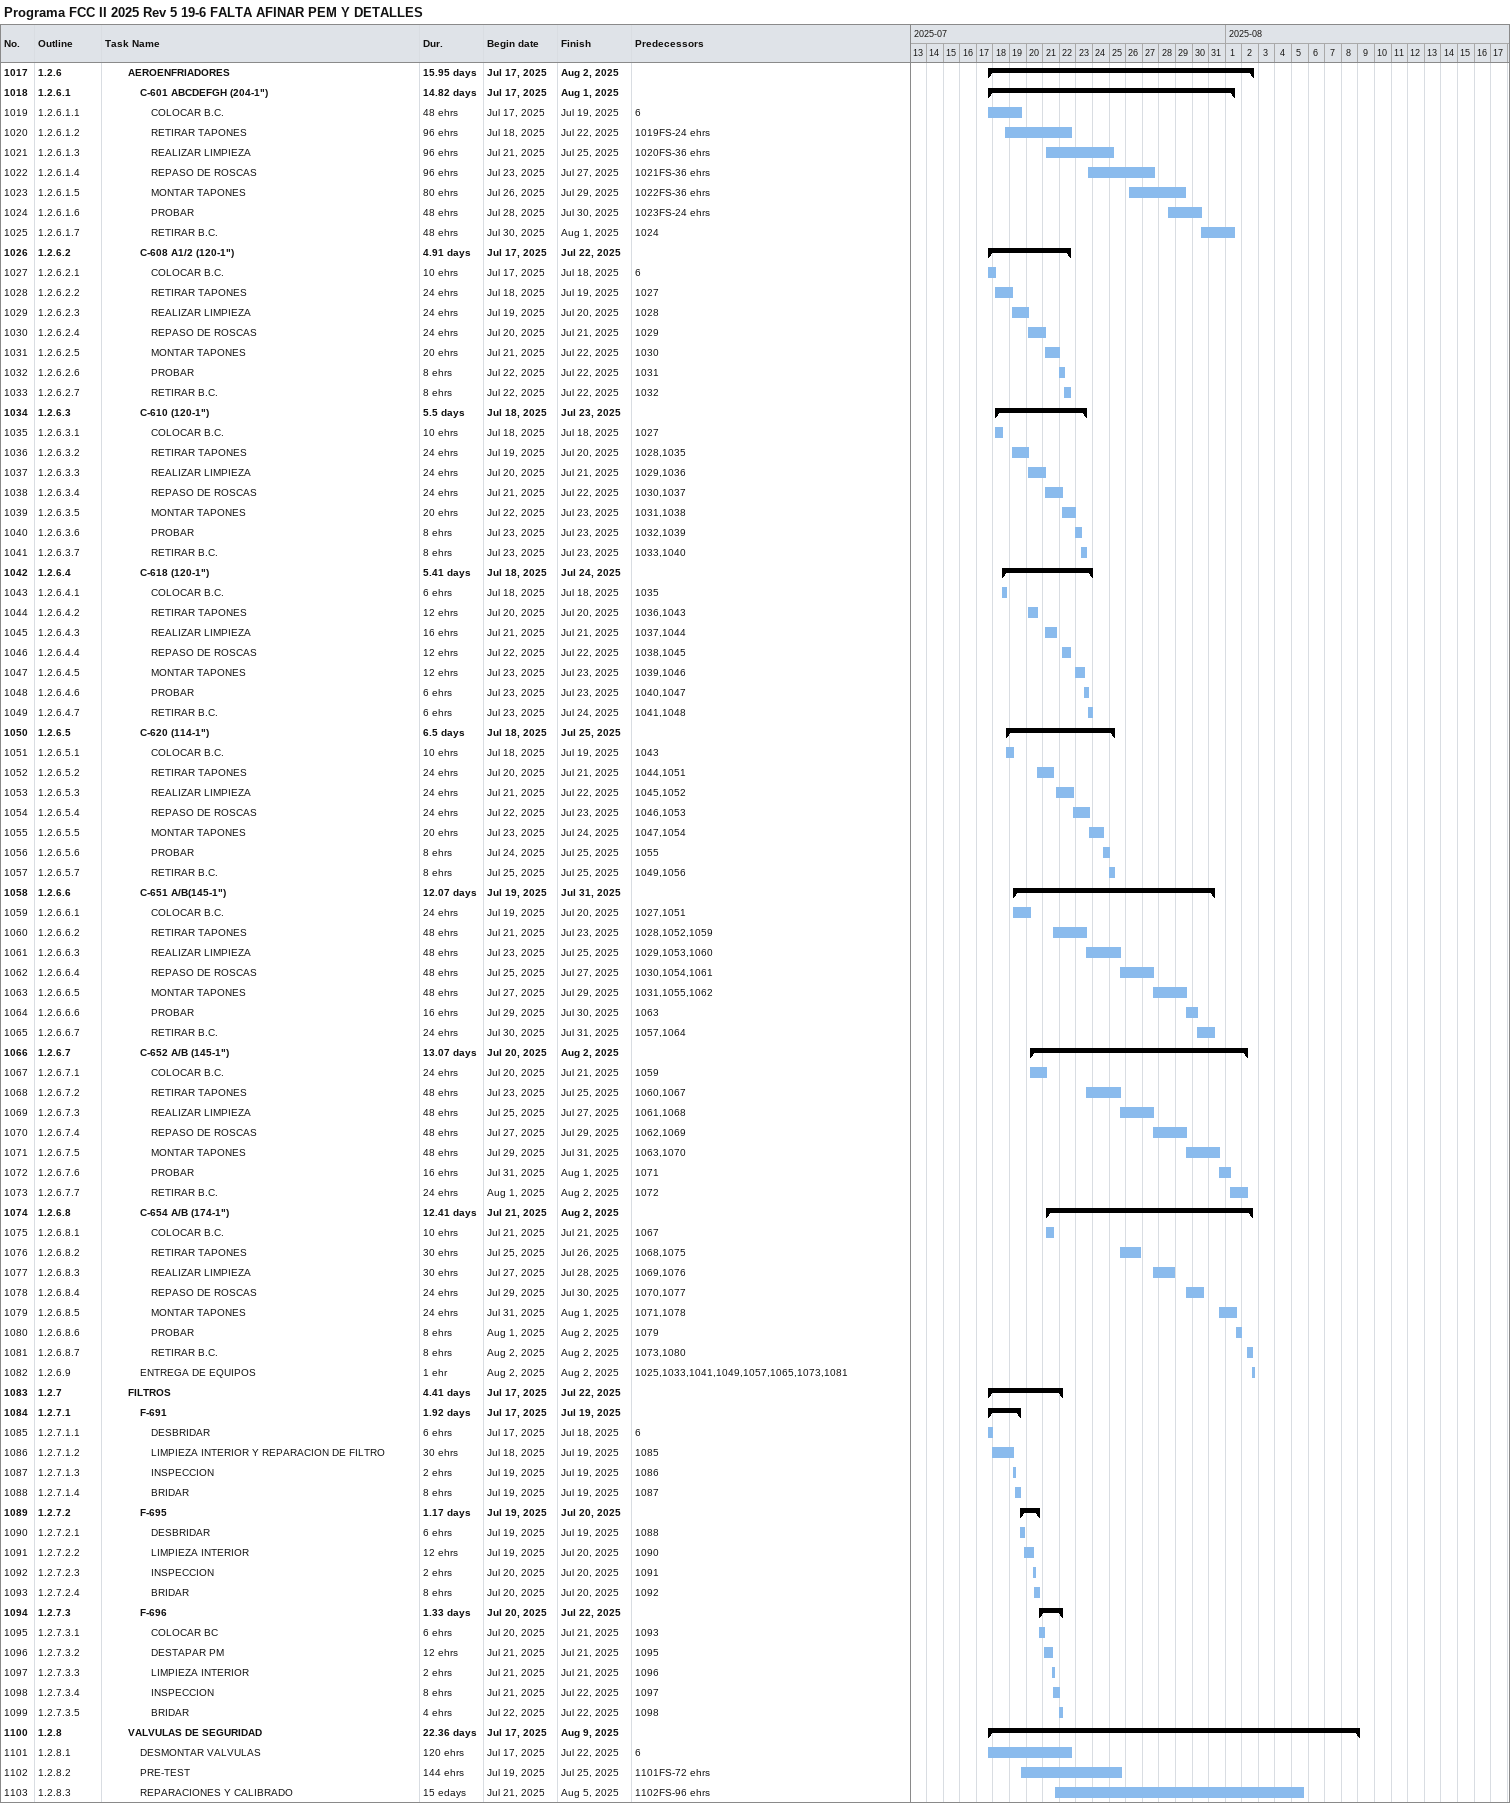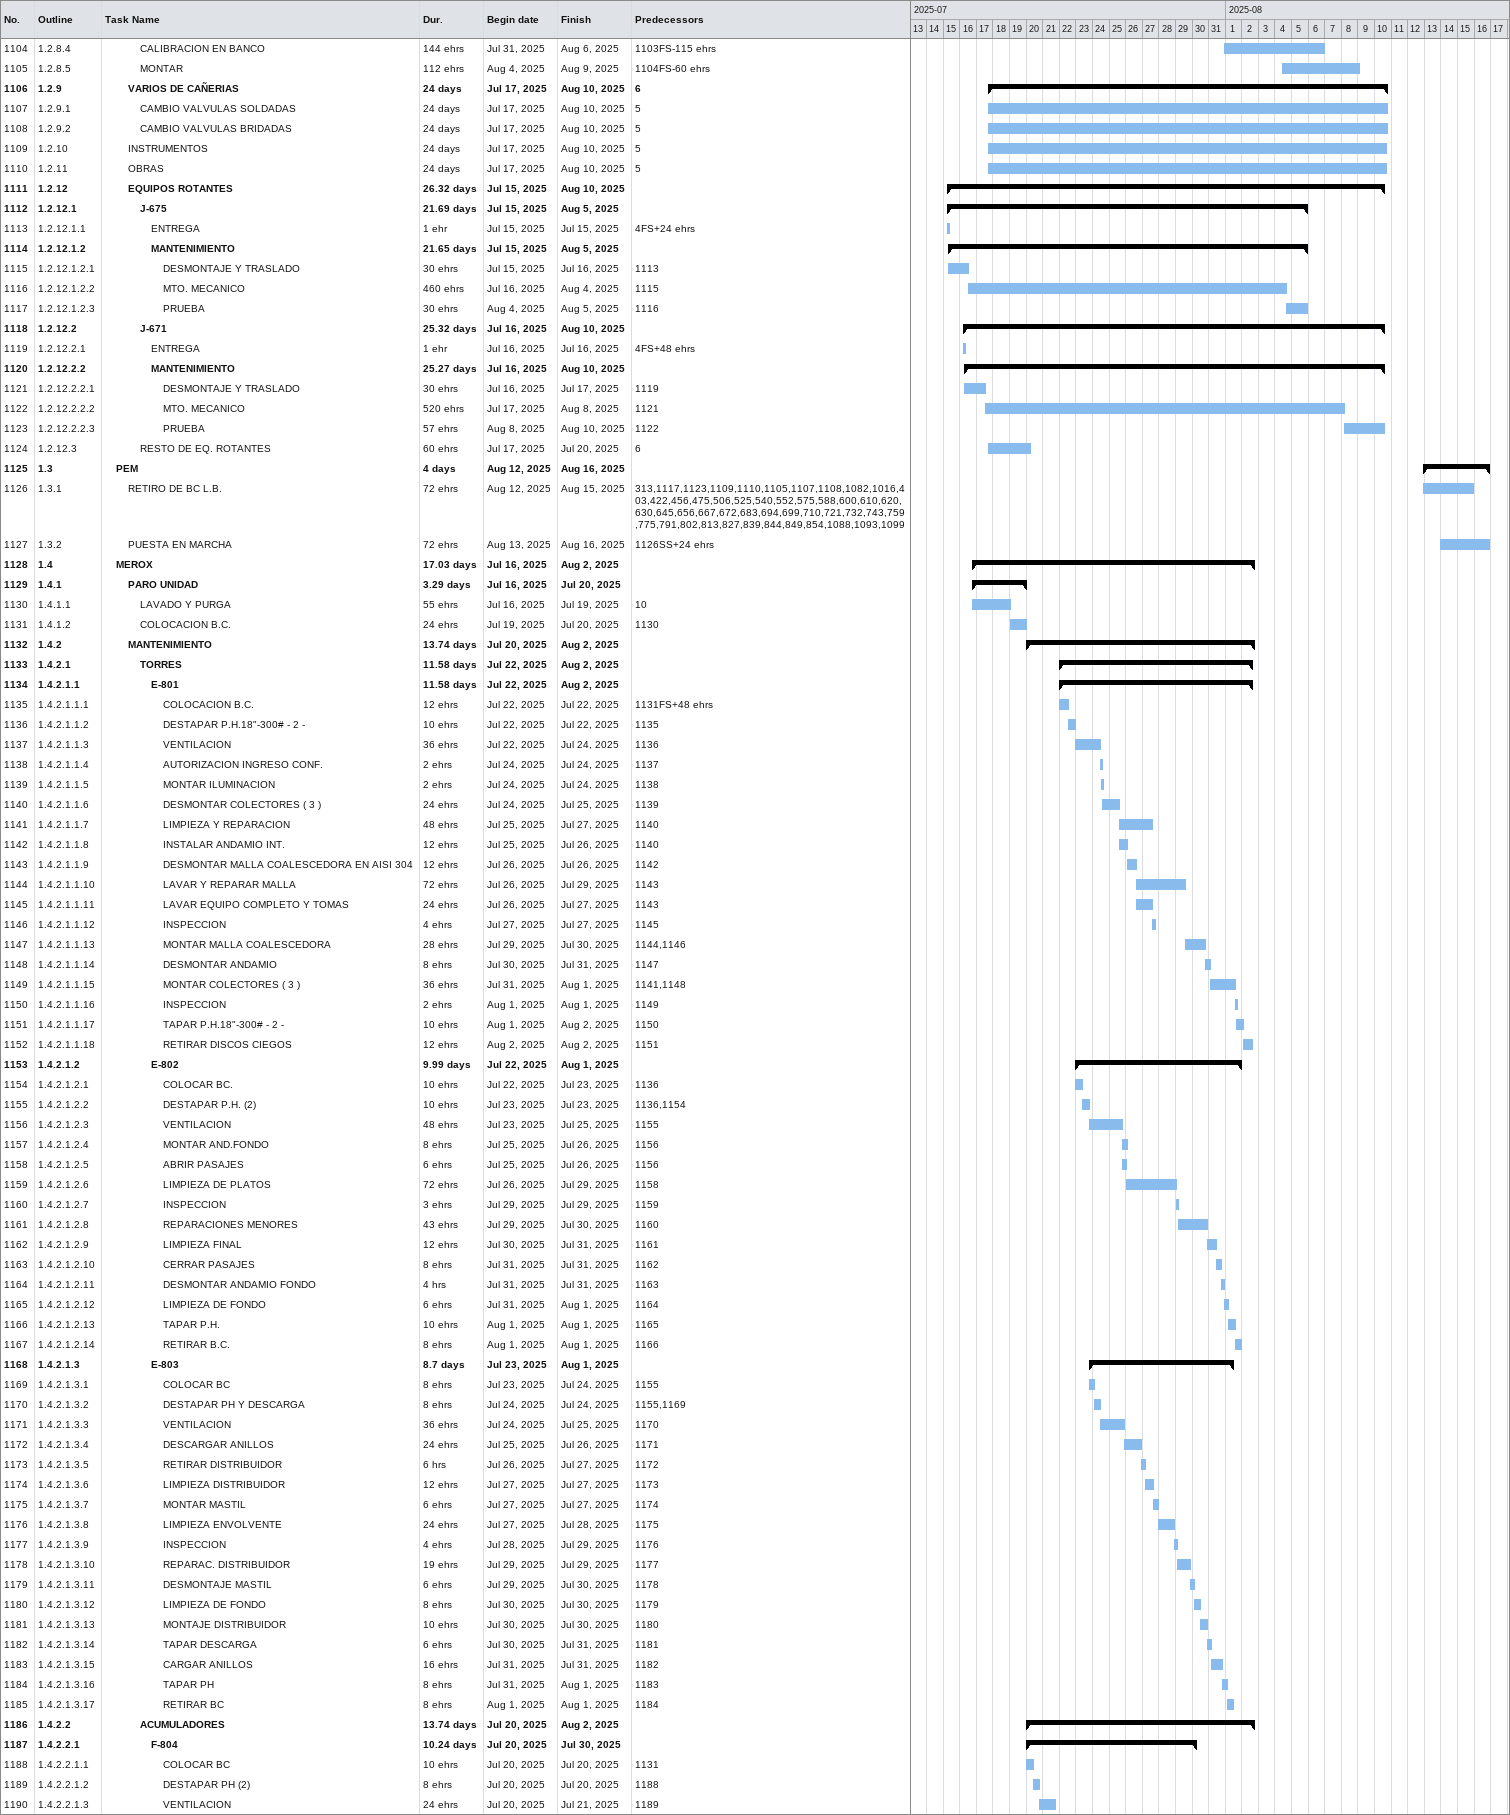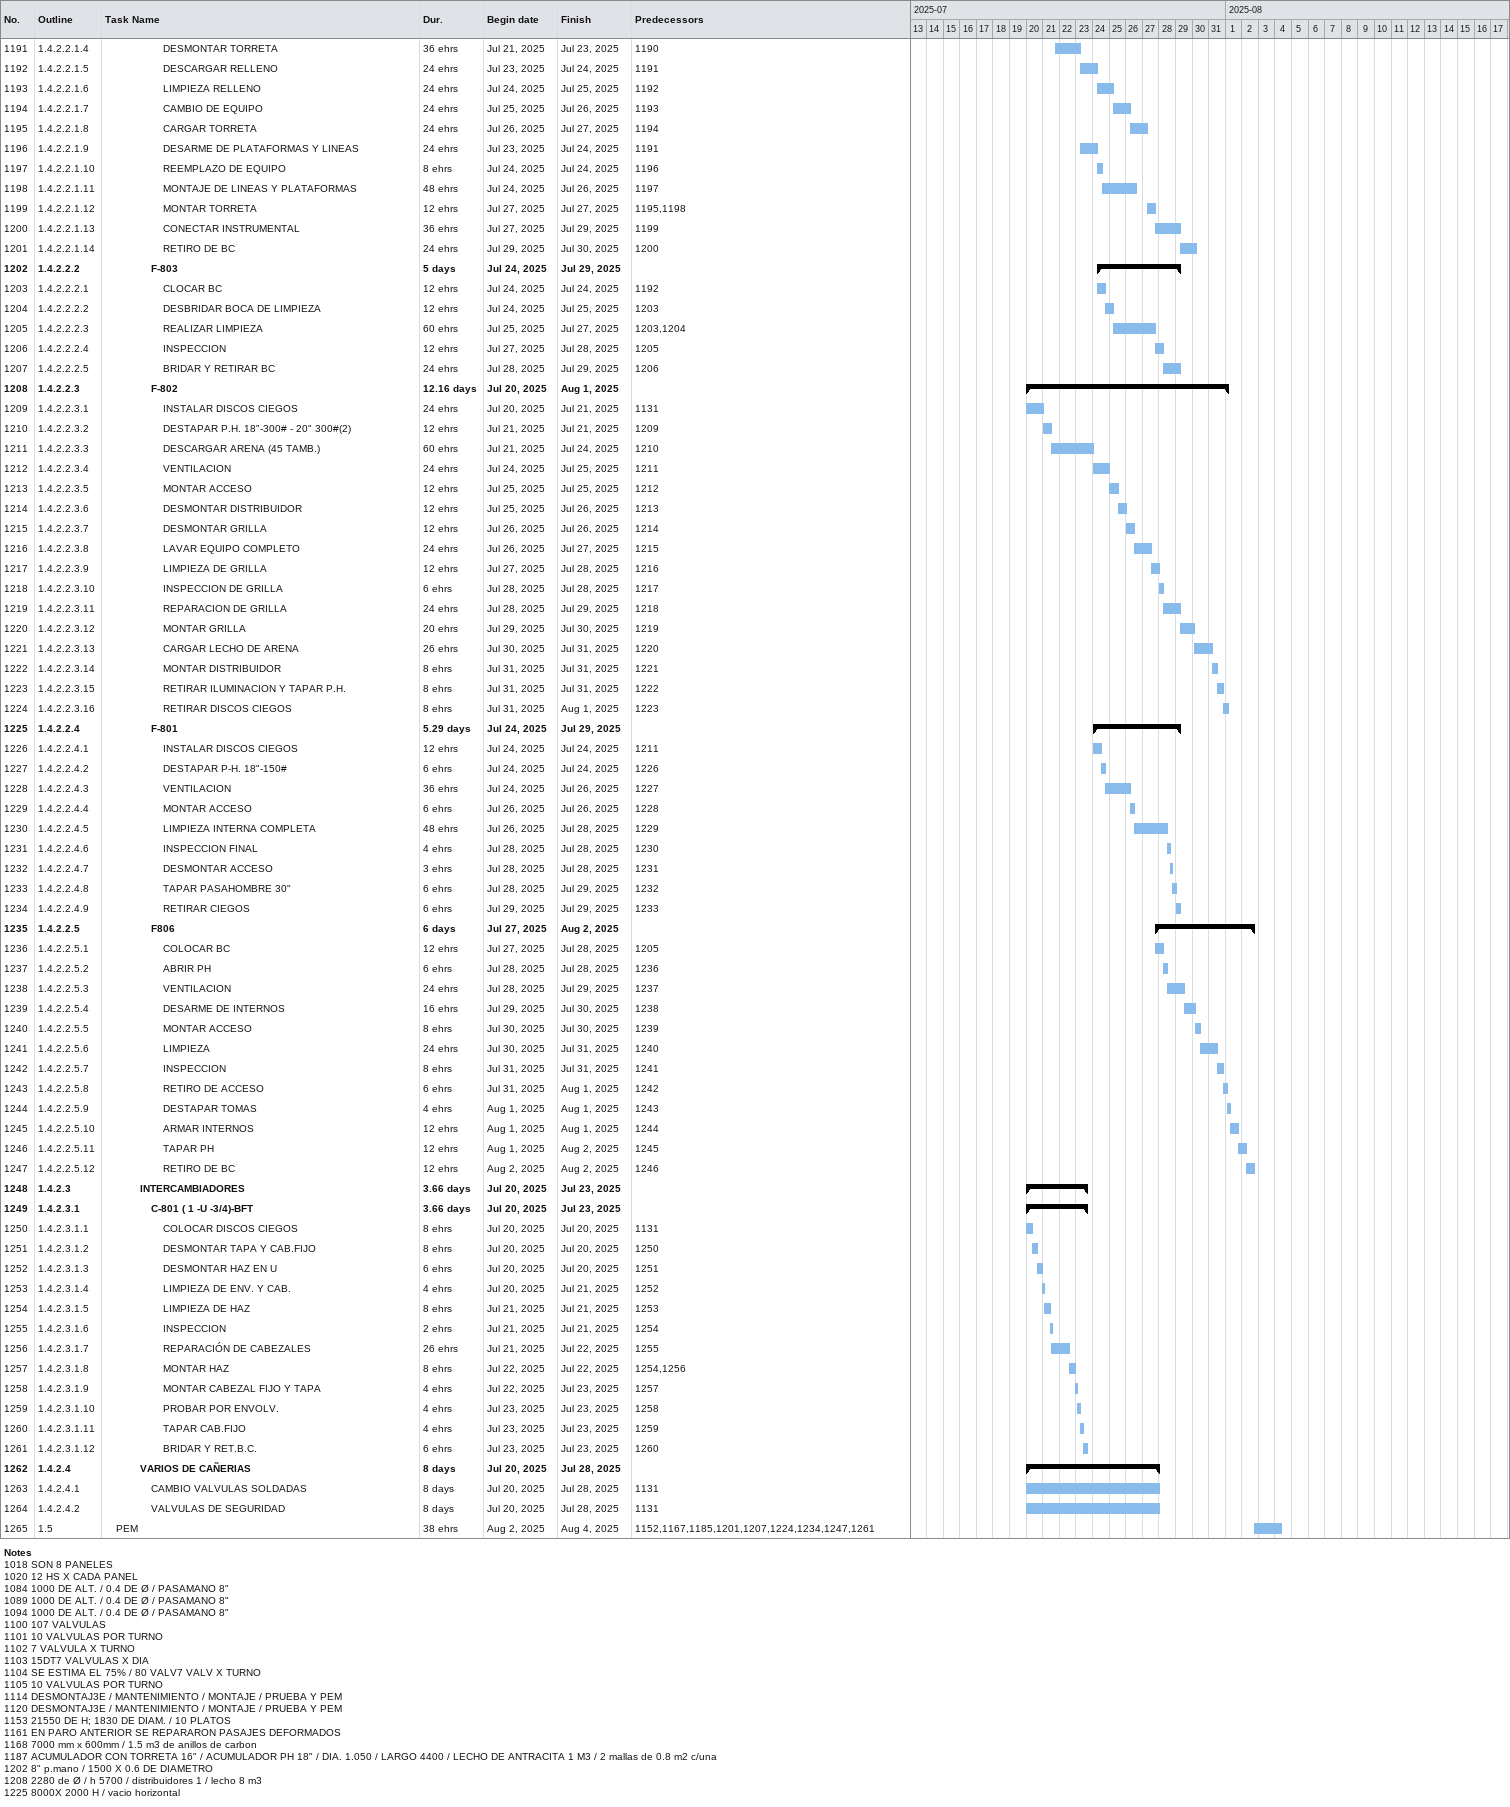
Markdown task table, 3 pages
Programa FCC II 2025 Rev 5 19-6 FALTA AFINAR PEM Y DETALLES

| ID | WBS | Task | Duration | Start | Finish | Predecessors |
|---|---|---|---|---|---|---|
| 1017 | 1.2.6 | **AEROENFRIADORES** | 15.95d | 2025-07-17 | 2025-08-02 |  |
| 1018 | 1.2.6.1 | **C-601 ABCDEFGH (204-1")** | 14.82d | 2025-07-17 | 2025-08-01 |  |
| 1019 | 1.2.6.1.1 | COLOCAR B.C. | 48eh | 2025-07-17 | 2025-07-19 | 6 |
| 1020 | 1.2.6.1.2 | RETIRAR TAPONES | 96eh | 2025-07-18 | 2025-07-22 | 1019FS-24eh |
| 1021 | 1.2.6.1.3 | REALIZAR LIMPIEZA | 96eh | 2025-07-21 | 2025-07-25 | 1020FS-36eh |
| 1022 | 1.2.6.1.4 | REPASO DE ROSCAS | 96eh | 2025-07-23 | 2025-07-27 | 1021FS-36eh |
| 1023 | 1.2.6.1.5 | MONTAR TAPONES | 80eh | 2025-07-26 | 2025-07-29 | 1022FS-36eh |
| 1024 | 1.2.6.1.6 | PROBAR | 48eh | 2025-07-28 | 2025-07-30 | 1023FS-24eh |
| 1025 | 1.2.6.1.7 | RETIRAR B.C. | 48eh | 2025-07-30 | 2025-08-01 | 1024 |
| 1026 | 1.2.6.2 | **C-608 A1/2 (120-1")** | 4.91d | 2025-07-17 | 2025-07-22 |  |
| 1027 | 1.2.6.2.1 | COLOCAR B.C. | 10eh | 2025-07-17 | 2025-07-18 | 6 |
| 1028 | 1.2.6.2.2 | RETIRAR TAPONES | 24eh | 2025-07-18 | 2025-07-19 | 1027 |
| 1029 | 1.2.6.2.3 | REALIZAR LIMPIEZA | 24eh | 2025-07-19 | 2025-07-20 | 1028 |
| 1030 | 1.2.6.2.4 | REPASO DE ROSCAS | 24eh | 2025-07-20 | 2025-07-21 | 1029 |
| 1031 | 1.2.6.2.5 | MONTAR TAPONES | 20eh | 2025-07-21 | 2025-07-22 | 1030 |
| 1032 | 1.2.6.2.6 | PROBAR | 8eh | 2025-07-22 | 2025-07-22 | 1031 |
| 1033 | 1.2.6.2.7 | RETIRAR B.C. | 8eh | 2025-07-22 | 2025-07-22 | 1032 |
| 1034 | 1.2.6.3 | **C-610 (120-1")** | 5.5d | 2025-07-18 | 2025-07-23 |  |
| 1035 | 1.2.6.3.1 | COLOCAR B.C. | 10eh | 2025-07-18 | 2025-07-18 | 1027 |
| 1036 | 1.2.6.3.2 | RETIRAR TAPONES | 24eh | 2025-07-19 | 2025-07-20 | 1028, 1035 |
| 1037 | 1.2.6.3.3 | REALIZAR LIMPIEZA | 24eh | 2025-07-20 | 2025-07-21 | 1029, 1036 |
| 1038 | 1.2.6.3.4 | REPASO DE ROSCAS | 24eh | 2025-07-21 | 2025-07-22 | 1030, 1037 |
| 1039 | 1.2.6.3.5 | MONTAR TAPONES | 20eh | 2025-07-22 | 2025-07-23 | 1031, 1038 |
| 1040 | 1.2.6.3.6 | PROBAR | 8eh | 2025-07-23 | 2025-07-23 | 1032, 1039 |
| 1041 | 1.2.6.3.7 | RETIRAR B.C. | 8eh | 2025-07-23 | 2025-07-23 | 1033, 1040 |
| 1042 | 1.2.6.4 | **C-618 (120-1")** | 5.41d | 2025-07-18 | 2025-07-24 |  |
| 1043 | 1.2.6.4.1 | COLOCAR B.C. | 6eh | 2025-07-18 | 2025-07-18 | 1035 |
| 1044 | 1.2.6.4.2 | RETIRAR TAPONES | 12eh | 2025-07-20 | 2025-07-20 | 1036, 1043 |
| 1045 | 1.2.6.4.3 | REALIZAR LIMPIEZA | 16eh | 2025-07-21 | 2025-07-21 | 1037, 1044 |
| 1046 | 1.2.6.4.4 | REPASO DE ROSCAS | 12eh | 2025-07-22 | 2025-07-22 | 1038, 1045 |
| 1047 | 1.2.6.4.5 | MONTAR TAPONES | 12eh | 2025-07-23 | 2025-07-23 | 1039, 1046 |
| 1048 | 1.2.6.4.6 | PROBAR | 6eh | 2025-07-23 | 2025-07-23 | 1040, 1047 |
| 1049 | 1.2.6.4.7 | RETIRAR B.C. | 6eh | 2025-07-23 | 2025-07-24 | 1041, 1048 |
| 1050 | 1.2.6.5 | **C-620 (114-1")** | 6.5d | 2025-07-18 | 2025-07-25 |  |
| 1051 | 1.2.6.5.1 | COLOCAR B.C. | 10eh | 2025-07-18 | 2025-07-19 | 1043 |
| 1052 | 1.2.6.5.2 | RETIRAR TAPONES | 24eh | 2025-07-20 | 2025-07-21 | 1044, 1051 |
| 1053 | 1.2.6.5.3 | REALIZAR LIMPIEZA | 24eh | 2025-07-21 | 2025-07-22 | 1045, 1052 |
| 1054 | 1.2.6.5.4 | REPASO DE ROSCAS | 24eh | 2025-07-22 | 2025-07-23 | 1046, 1053 |
| 1055 | 1.2.6.5.5 | MONTAR TAPONES | 20eh | 2025-07-23 | 2025-07-24 | 1047, 1054 |
| 1056 | 1.2.6.5.6 | PROBAR | 8eh | 2025-07-24 | 2025-07-25 | 1055 |
| 1057 | 1.2.6.5.7 | RETIRAR B.C. | 8eh | 2025-07-25 | 2025-07-25 | 1049, 1056 |
| 1058 | 1.2.6.6 | **C-651 A/B(145-1")** | 12.07d | 2025-07-19 | 2025-07-31 |  |
| 1059 | 1.2.6.6.1 | COLOCAR B.C. | 24eh | 2025-07-19 | 2025-07-20 | 1027, 1051 |
| 1060 | 1.2.6.6.2 | RETIRAR TAPONES | 48eh | 2025-07-21 | 2025-07-23 | 1028, 1052, 1059 |
| 1061 | 1.2.6.6.3 | REALIZAR LIMPIEZA | 48eh | 2025-07-23 | 2025-07-25 | 1029, 1053, 1060 |
| 1062 | 1.2.6.6.4 | REPASO DE ROSCAS | 48eh | 2025-07-25 | 2025-07-27 | 1030, 1054, 1061 |
| 1063 | 1.2.6.6.5 | MONTAR TAPONES | 48eh | 2025-07-27 | 2025-07-29 | 1031, 1055, 1062 |
| 1064 | 1.2.6.6.6 | PROBAR | 16eh | 2025-07-29 | 2025-07-30 | 1063 |
| 1065 | 1.2.6.6.7 | RETIRAR B.C. | 24eh | 2025-07-30 | 2025-07-31 | 1057, 1064 |
| 1066 | 1.2.6.7 | **C-652 A/B (145-1")** | 13.07d | 2025-07-20 | 2025-08-02 |  |
| 1067 | 1.2.6.7.1 | COLOCAR B.C. | 24eh | 2025-07-20 | 2025-07-21 | 1059 |
| 1068 | 1.2.6.7.2 | RETIRAR TAPONES | 48eh | 2025-07-23 | 2025-07-25 | 1060, 1067 |
| 1069 | 1.2.6.7.3 | REALIZAR LIMPIEZA | 48eh | 2025-07-25 | 2025-07-27 | 1061, 1068 |
| 1070 | 1.2.6.7.4 | REPASO DE ROSCAS | 48eh | 2025-07-27 | 2025-07-29 | 1062, 1069 |
| 1071 | 1.2.6.7.5 | MONTAR TAPONES | 48eh | 2025-07-29 | 2025-07-31 | 1063, 1070 |
| 1072 | 1.2.6.7.6 | PROBAR | 16eh | 2025-07-31 | 2025-08-01 | 1071 |
| 1073 | 1.2.6.7.7 | RETIRAR B.C. | 24eh | 2025-08-01 | 2025-08-02 | 1072 |
| 1074 | 1.2.6.8 | **C-654 A/B (174-1")** | 12.41d | 2025-07-21 | 2025-08-02 |  |
| 1075 | 1.2.6.8.1 | COLOCAR B.C. | 10eh | 2025-07-21 | 2025-07-21 | 1067 |
| 1076 | 1.2.6.8.2 | RETIRAR TAPONES | 30eh | 2025-07-25 | 2025-07-26 | 1068, 1075 |
| 1077 | 1.2.6.8.3 | REALIZAR LIMPIEZA | 30eh | 2025-07-27 | 2025-07-28 | 1069, 1076 |
| 1078 | 1.2.6.8.4 | REPASO DE ROSCAS | 24eh | 2025-07-29 | 2025-07-30 | 1070, 1077 |
| 1079 | 1.2.6.8.5 | MONTAR TAPONES | 24eh | 2025-07-31 | 2025-08-01 | 1071, 1078 |
| 1080 | 1.2.6.8.6 | PROBAR | 8eh | 2025-08-01 | 2025-08-02 | 1079 |
| 1081 | 1.2.6.8.7 | RETIRAR B.C. | 8eh | 2025-08-02 | 2025-08-02 | 1073, 1080 |
| 1082 | 1.2.6.9 | ENTREGA DE EQUIPOS | 1eh | 2025-08-02 | 2025-08-02 | 1025, 1033, 1041, 1049, 1057, 1065, 1073, 1081 |
| 1083 | 1.2.7 | **FILTROS** | 4.41d | 2025-07-17 | 2025-07-22 |  |
| 1084 | 1.2.7.1 | **F-691** | 1.92d | 2025-07-17 | 2025-07-19 |  |
| 1085 | 1.2.7.1.1 | DESBRIDAR | 6eh | 2025-07-17 | 2025-07-18 | 6 |
| 1086 | 1.2.7.1.2 | LIMPIEZA INTERIOR Y REPARACION DE FILTRO | 30eh | 2025-07-18 | 2025-07-19 | 1085 |
| 1087 | 1.2.7.1.3 | INSPECCION | 2eh | 2025-07-19 | 2025-07-19 | 1086 |
| 1088 | 1.2.7.1.4 | BRIDAR | 8eh | 2025-07-19 | 2025-07-19 | 1087 |
| 1089 | 1.2.7.2 | **F-695** | 1.17d | 2025-07-19 | 2025-07-20 |  |
| 1090 | 1.2.7.2.1 | DESBRIDAR | 6eh | 2025-07-19 | 2025-07-19 | 1088 |
| 1091 | 1.2.7.2.2 | LIMPIEZA INTERIOR | 12eh | 2025-07-19 | 2025-07-20 | 1090 |
| 1092 | 1.2.7.2.3 | INSPECCION | 2eh | 2025-07-20 | 2025-07-20 | 1091 |
| 1093 | 1.2.7.2.4 | BRIDAR | 8eh | 2025-07-20 | 2025-07-20 | 1092 |
| 1094 | 1.2.7.3 | **F-696** | 1.33d | 2025-07-20 | 2025-07-22 |  |
| 1095 | 1.2.7.3.1 | COLOCAR BC | 6eh | 2025-07-20 | 2025-07-21 | 1093 |
| 1096 | 1.2.7.3.2 | DESTAPAR PM | 12eh | 2025-07-21 | 2025-07-21 | 1095 |
| 1097 | 1.2.7.3.3 | LIMPIEZA INTERIOR | 2eh | 2025-07-21 | 2025-07-21 | 1096 |
| 1098 | 1.2.7.3.4 | INSPECCION | 8eh | 2025-07-21 | 2025-07-22 | 1097 |
| 1099 | 1.2.7.3.5 | BRIDAR | 4eh | 2025-07-22 | 2025-07-22 | 1098 |
| 1100 | 1.2.8 | **VALVULAS DE SEGURIDAD** | 22.36d | 2025-07-17 | 2025-08-09 |  |
| 1101 | 1.2.8.1 | DESMONTAR VALVULAS | 120eh | 2025-07-17 | 2025-07-22 | 6 |
| 1102 | 1.2.8.2 | PRE-TEST | 144eh | 2025-07-19 | 2025-07-25 | 1101FS-72eh |
| 1103 | 1.2.8.3 | REPARACIONES Y CALIBRADO | 15ed | 2025-07-21 | 2025-08-05 | 1102FS-96eh |
| 1104 | 1.2.8.4 | CALIBRACION EN BANCO | 144eh | 2025-07-31 | 2025-08-06 | 1103FS-115eh |
| 1105 | 1.2.8.5 | MONTAR | 112eh | 2025-08-04 | 2025-08-09 | 1104FS-60eh |
| 1106 | 1.2.9 | **VARIOS DE CAÑERIAS** | 24d | 2025-07-17 | 2025-08-10 | 6 |
| 1107 | 1.2.9.1 | CAMBIO VALVULAS SOLDADAS | 24d | 2025-07-17 | 2025-08-10 | 5 |
| 1108 | 1.2.9.2 | CAMBIO VALVULAS BRIDADAS | 24d | 2025-07-17 | 2025-08-10 | 5 |
| 1109 | 1.2.10 | INSTRUMENTOS | 24d | 2025-07-17 | 2025-08-10 | 5 |
| 1110 | 1.2.11 | OBRAS | 24d | 2025-07-17 | 2025-08-10 | 5 |
| 1111 | 1.2.12 | **EQUIPOS ROTANTES** | 26.32d | 2025-07-15 | 2025-08-10 |  |
| 1112 | 1.2.12.1 | **J-675** | 21.69d | 2025-07-15 | 2025-08-05 |  |
| 1113 | 1.2.12.1.1 | ENTREGA | 1eh | 2025-07-15 | 2025-07-15 | 4FS+24eh |
| 1114 | 1.2.12.1.2 | **MANTENIMIENTO** | 21.65d | 2025-07-15 | 2025-08-05 |  |
| 1115 | 1.2.12.1.2.1 | DESMONTAJE Y TRASLADO | 30eh | 2025-07-15 | 2025-07-16 | 1113 |
| 1116 | 1.2.12.1.2.2 | MTO. MECANICO | 460eh | 2025-07-16 | 2025-08-04 | 1115 |
| 1117 | 1.2.12.1.2.3 | PRUEBA | 30eh | 2025-08-04 | 2025-08-05 | 1116 |
| 1118 | 1.2.12.2 | **J-671** | 25.32d | 2025-07-16 | 2025-08-10 |  |
| 1119 | 1.2.12.2.1 | ENTREGA | 1eh | 2025-07-16 | 2025-07-16 | 4FS+48eh |
| 1120 | 1.2.12.2.2 | **MANTENIMIENTO** | 25.27d | 2025-07-16 | 2025-08-10 |  |
| 1121 | 1.2.12.2.2.1 | DESMONTAJE Y TRASLADO | 30eh | 2025-07-16 | 2025-07-17 | 1119 |
| 1122 | 1.2.12.2.2.2 | MTO. MECANICO | 520eh | 2025-07-17 | 2025-08-08 | 1121 |
| 1123 | 1.2.12.2.2.3 | PRUEBA | 57eh | 2025-08-08 | 2025-08-10 | 1122 |
| 1124 | 1.2.12.3 | RESTO DE EQ. ROTANTES | 60eh | 2025-07-17 | 2025-07-20 | 6 |
| 1125 | 1.3 | **PEM** | 4d | 2025-08-12 | 2025-08-16 |  |
| 1126 | 1.3.1 | RETIRO DE BC L.B. | 72eh | 2025-08-12 | 2025-08-15 | 313, 1117, 1123, 1109, 1110, 1105, 1107, 1108, 1082, 1016, 403, 422, 456, 475, 506, 525, 540, 552, 575, 588, 600, 610, 620, 630, 645, 656, 667, 672, 683, 694, 699, 710, 721, 732, 743, 759, 775, 791, 802, 813, 827, 839, 844, 849, 854, 1088, 1093, 1099 |
| 1127 | 1.3.2 | PUESTA EN MARCHA | 72eh | 2025-08-13 | 2025-08-16 | 1126SS+24eh |
| 1128 | 1.4 | **MEROX** | 17.03d | 2025-07-16 | 2025-08-02 |  |
| 1129 | 1.4.1 | **PARO UNIDAD** | 3.29d | 2025-07-16 | 2025-07-20 |  |
| 1130 | 1.4.1.1 | LAVADO Y PURGA | 55eh | 2025-07-16 | 2025-07-19 | 10 |
| 1131 | 1.4.1.2 | COLOCACION B.C. | 24eh | 2025-07-19 | 2025-07-20 | 1130 |
| 1132 | 1.4.2 | **MANTENIMIENTO** | 13.74d | 2025-07-20 | 2025-08-02 |  |
| 1133 | 1.4.2.1 | **TORRES** | 11.58d | 2025-07-22 | 2025-08-02 |  |
| 1134 | 1.4.2.1.1 | **E-801** | 11.58d | 2025-07-22 | 2025-08-02 |  |
| 1135 | 1.4.2.1.1.1 | COLOCACION B.C. | 12eh | 2025-07-22 | 2025-07-22 | 1131FS+48eh |
| 1136 | 1.4.2.1.1.2 | DESTAPAR P.H.18"-300# - 2 - | 10eh | 2025-07-22 | 2025-07-22 | 1135 |
| 1137 | 1.4.2.1.1.3 | VENTILACION | 36eh | 2025-07-22 | 2025-07-24 | 1136 |
| 1138 | 1.4.2.1.1.4 | AUTORIZACION INGRESO CONF. | 2eh | 2025-07-24 | 2025-07-24 | 1137 |
| 1139 | 1.4.2.1.1.5 | MONTAR ILUMINACION | 2eh | 2025-07-24 | 2025-07-24 | 1138 |
| 1140 | 1.4.2.1.1.6 | DESMONTAR COLECTORES ( 3 ) | 24eh | 2025-07-24 | 2025-07-25 | 1139 |
| 1141 | 1.4.2.1.1.7 | LIMPIEZA Y REPARACION | 48eh | 2025-07-25 | 2025-07-27 | 1140 |
| 1142 | 1.4.2.1.1.8 | INSTALAR ANDAMIO INT. | 12eh | 2025-07-25 | 2025-07-26 | 1140 |
| 1143 | 1.4.2.1.1.9 | DESMONTAR MALLA COALESCEDORA EN AISI 304 | 12eh | 2025-07-26 | 2025-07-26 | 1142 |
| 1144 | 1.4.2.1.1.10 | LAVAR Y REPARAR MALLA | 72eh | 2025-07-26 | 2025-07-29 | 1143 |
| 1145 | 1.4.2.1.1.11 | LAVAR EQUIPO COMPLETO Y TOMAS | 24eh | 2025-07-26 | 2025-07-27 | 1143 |
| 1146 | 1.4.2.1.1.12 | INSPECCION | 4eh | 2025-07-27 | 2025-07-27 | 1145 |
| 1147 | 1.4.2.1.1.13 | MONTAR MALLA COALESCEDORA | 28eh | 2025-07-29 | 2025-07-30 | 1144, 1146 |
| 1148 | 1.4.2.1.1.14 | DESMONTAR ANDAMIO | 8eh | 2025-07-30 | 2025-07-31 | 1147 |
| 1149 | 1.4.2.1.1.15 | MONTAR COLECTORES ( 3 ) | 36eh | 2025-07-31 | 2025-08-01 | 1141, 1148 |
| 1150 | 1.4.2.1.1.16 | INSPECCION | 2eh | 2025-08-01 | 2025-08-01 | 1149 |
| 1151 | 1.4.2.1.1.17 | TAPAR P.H.18"-300# - 2 - | 10eh | 2025-08-01 | 2025-08-02 | 1150 |
| 1152 | 1.4.2.1.1.18 | RETIRAR DISCOS CIEGOS | 12eh | 2025-08-02 | 2025-08-02 | 1151 |
| 1153 | 1.4.2.1.2 | **E-802** | 9.99d | 2025-07-22 | 2025-08-01 |  |
| 1154 | 1.4.2.1.2.1 | COLOCAR BC. | 10eh | 2025-07-22 | 2025-07-23 | 1136 |
| 1155 | 1.4.2.1.2.2 | DESTAPAR P.H. (2) | 10eh | 2025-07-23 | 2025-07-23 | 1136, 1154 |
| 1156 | 1.4.2.1.2.3 | VENTILACION | 48eh | 2025-07-23 | 2025-07-25 | 1155 |
| 1157 | 1.4.2.1.2.4 | MONTAR AND.FONDO | 8eh | 2025-07-25 | 2025-07-26 | 1156 |
| 1158 | 1.4.2.1.2.5 | ABRIR PASAJES | 6eh | 2025-07-25 | 2025-07-26 | 1156 |
| 1159 | 1.4.2.1.2.6 | LIMPIEZA DE PLATOS | 72eh | 2025-07-26 | 2025-07-29 | 1158 |
| 1160 | 1.4.2.1.2.7 | INSPECCION | 3eh | 2025-07-29 | 2025-07-29 | 1159 |
| 1161 | 1.4.2.1.2.8 | REPARACIONES MENORES | 43eh | 2025-07-29 | 2025-07-30 | 1160 |
| 1162 | 1.4.2.1.2.9 | LIMPIEZA FINAL | 12eh | 2025-07-30 | 2025-07-31 | 1161 |
| 1163 | 1.4.2.1.2.10 | CERRAR PASAJES | 8eh | 2025-07-31 | 2025-07-31 | 1162 |
| 1164 | 1.4.2.1.2.11 | DESMONTAR ANDAMIO FONDO | 4h | 2025-07-31 | 2025-07-31 | 1163 |
| 1165 | 1.4.2.1.2.12 | LIMPIEZA DE FONDO | 6eh | 2025-07-31 | 2025-08-01 | 1164 |
| 1166 | 1.4.2.1.2.13 | TAPAR P.H. | 10eh | 2025-08-01 | 2025-08-01 | 1165 |
| 1167 | 1.4.2.1.2.14 | RETIRAR B.C. | 8eh | 2025-08-01 | 2025-08-01 | 1166 |
| 1168 | 1.4.2.1.3 | **E-803** | 8.7d | 2025-07-23 | 2025-08-01 |  |
| 1169 | 1.4.2.1.3.1 | COLOCAR BC | 8eh | 2025-07-23 | 2025-07-24 | 1155 |
| 1170 | 1.4.2.1.3.2 | DESTAPAR PH Y DESCARGA | 8eh | 2025-07-24 | 2025-07-24 | 1155, 1169 |
| 1171 | 1.4.2.1.3.3 | VENTILACION | 36eh | 2025-07-24 | 2025-07-25 | 1170 |
| 1172 | 1.4.2.1.3.4 | DESCARGAR ANILLOS | 24eh | 2025-07-25 | 2025-07-26 | 1171 |
| 1173 | 1.4.2.1.3.5 | RETIRAR DISTRIBUIDOR | 6h | 2025-07-26 | 2025-07-27 | 1172 |
| 1174 | 1.4.2.1.3.6 | LIMPIEZA DISTRIBUIDOR | 12eh | 2025-07-27 | 2025-07-27 | 1173 |
| 1175 | 1.4.2.1.3.7 | MONTAR MASTIL | 6eh | 2025-07-27 | 2025-07-27 | 1174 |
| 1176 | 1.4.2.1.3.8 | LIMPIEZA ENVOLVENTE | 24eh | 2025-07-27 | 2025-07-28 | 1175 |
| 1177 | 1.4.2.1.3.9 | INSPECCION | 4eh | 2025-07-28 | 2025-07-29 | 1176 |
| 1178 | 1.4.2.1.3.10 | REPARAC. DISTRIBUIDOR | 19eh | 2025-07-29 | 2025-07-29 | 1177 |
| 1179 | 1.4.2.1.3.11 | DESMONTAJE MASTIL | 6eh | 2025-07-29 | 2025-07-30 | 1178 |
| 1180 | 1.4.2.1.3.12 | LIMPIEZA DE FONDO | 8eh | 2025-07-30 | 2025-07-30 | 1179 |
| 1181 | 1.4.2.1.3.13 | MONTAJE DISTRIBUIDOR | 10eh | 2025-07-30 | 2025-07-30 | 1180 |
| 1182 | 1.4.2.1.3.14 | TAPAR DESCARGA | 6eh | 2025-07-30 | 2025-07-31 | 1181 |
| 1183 | 1.4.2.1.3.15 | CARGAR ANILLOS | 16eh | 2025-07-31 | 2025-07-31 | 1182 |
| 1184 | 1.4.2.1.3.16 | TAPAR PH | 8eh | 2025-07-31 | 2025-08-01 | 1183 |
| 1185 | 1.4.2.1.3.17 | RETIRAR BC | 8eh | 2025-08-01 | 2025-08-01 | 1184 |
| 1186 | 1.4.2.2 | **ACUMULADORES** | 13.74d | 2025-07-20 | 2025-08-02 |  |
| 1187 | 1.4.2.2.1 | **F-804** | 10.24d | 2025-07-20 | 2025-07-30 |  |
| 1188 | 1.4.2.2.1.1 | COLOCAR BC | 10eh | 2025-07-20 | 2025-07-20 | 1131 |
| 1189 | 1.4.2.2.1.2 | DESTAPAR PH (2) | 8eh | 2025-07-20 | 2025-07-20 | 1188 |
| 1190 | 1.4.2.2.1.3 | VENTILACION | 24eh | 2025-07-20 | 2025-07-21 | 1189 |
| 1191 | 1.4.2.2.1.4 | DESMONTAR TORRETA | 36eh | 2025-07-21 | 2025-07-23 | 1190 |
| 1192 | 1.4.2.2.1.5 | DESCARGAR RELLENO | 24eh | 2025-07-23 | 2025-07-24 | 1191 |
| 1193 | 1.4.2.2.1.6 | LIMPIEZA RELLENO | 24eh | 2025-07-24 | 2025-07-25 | 1192 |
| 1194 | 1.4.2.2.1.7 | CAMBIO DE EQUIPO | 24eh | 2025-07-25 | 2025-07-26 | 1193 |
| 1195 | 1.4.2.2.1.8 | CARGAR TORRETA | 24eh | 2025-07-26 | 2025-07-27 | 1194 |
| 1196 | 1.4.2.2.1.9 | DESARME DE PLATAFORMAS Y LINEAS | 24eh | 2025-07-23 | 2025-07-24 | 1191 |
| 1197 | 1.4.2.2.1.10 | REEMPLAZO DE EQUIPO | 8eh | 2025-07-24 | 2025-07-24 | 1196 |
| 1198 | 1.4.2.2.1.11 | MONTAJE DE LINEAS Y PLATAFORMAS | 48eh | 2025-07-24 | 2025-07-26 | 1197 |
| 1199 | 1.4.2.2.1.12 | MONTAR TORRETA | 12eh | 2025-07-27 | 2025-07-27 | 1195, 1198 |
| 1200 | 1.4.2.2.1.13 | CONECTAR INSTRUMENTAL | 36eh | 2025-07-27 | 2025-07-29 | 1199 |
| 1201 | 1.4.2.2.1.14 | RETIRO DE BC | 24eh | 2025-07-29 | 2025-07-30 | 1200 |
| 1202 | 1.4.2.2.2 | **F-803** | 5d | 2025-07-24 | 2025-07-29 |  |
| 1203 | 1.4.2.2.2.1 | CLOCAR BC | 12eh | 2025-07-24 | 2025-07-24 | 1192 |
| 1204 | 1.4.2.2.2.2 | DESBRIDAR BOCA DE LIMPIEZA | 12eh | 2025-07-24 | 2025-07-25 | 1203 |
| 1205 | 1.4.2.2.2.3 | REALIZAR LIMPIEZA | 60eh | 2025-07-25 | 2025-07-27 | 1203, 1204 |
| 1206 | 1.4.2.2.2.4 | INSPECCION | 12eh | 2025-07-27 | 2025-07-28 | 1205 |
| 1207 | 1.4.2.2.2.5 | BRIDAR Y RETIRAR BC | 24eh | 2025-07-28 | 2025-07-29 | 1206 |
| 1208 | 1.4.2.2.3 | **F-802** | 12.16d | 2025-07-20 | 2025-08-01 |  |
| 1209 | 1.4.2.2.3.1 | INSTALAR DISCOS CIEGOS | 24eh | 2025-07-20 | 2025-07-21 | 1131 |
| 1210 | 1.4.2.2.3.2 | DESTAPAR P.H. 18"-300# - 20" 300#(2) | 12eh | 2025-07-21 | 2025-07-21 | 1209 |
| 1211 | 1.4.2.2.3.3 | DESCARGAR ARENA (45 TAMB.) | 60eh | 2025-07-21 | 2025-07-24 | 1210 |
| 1212 | 1.4.2.2.3.4 | VENTILACION | 24eh | 2025-07-24 | 2025-07-25 | 1211 |
| 1213 | 1.4.2.2.3.5 | MONTAR ACCESO | 12eh | 2025-07-25 | 2025-07-25 | 1212 |
| 1214 | 1.4.2.2.3.6 | DESMONTAR DISTRIBUIDOR | 12eh | 2025-07-25 | 2025-07-26 | 1213 |
| 1215 | 1.4.2.2.3.7 | DESMONTAR GRILLA | 12eh | 2025-07-26 | 2025-07-26 | 1214 |
| 1216 | 1.4.2.2.3.8 | LAVAR EQUIPO COMPLETO | 24eh | 2025-07-26 | 2025-07-27 | 1215 |
| 1217 | 1.4.2.2.3.9 | LIMPIEZA DE GRILLA | 12eh | 2025-07-27 | 2025-07-28 | 1216 |
| 1218 | 1.4.2.2.3.10 | INSPECCION DE GRILLA | 6eh | 2025-07-28 | 2025-07-28 | 1217 |
| 1219 | 1.4.2.2.3.11 | REPARACION DE GRILLA | 24eh | 2025-07-28 | 2025-07-29 | 1218 |
| 1220 | 1.4.2.2.3.12 | MONTAR GRILLA | 20eh | 2025-07-29 | 2025-07-30 | 1219 |
| 1221 | 1.4.2.2.3.13 | CARGAR LECHO DE ARENA | 26eh | 2025-07-30 | 2025-07-31 | 1220 |
| 1222 | 1.4.2.2.3.14 | MONTAR DISTRIBUIDOR | 8eh | 2025-07-31 | 2025-07-31 | 1221 |
| 1223 | 1.4.2.2.3.15 | RETIRAR ILUMINACION Y TAPAR P.H. | 8eh | 2025-07-31 | 2025-07-31 | 1222 |
| 1224 | 1.4.2.2.3.16 | RETIRAR DISCOS CIEGOS | 8eh | 2025-07-31 | 2025-08-01 | 1223 |
| 1225 | 1.4.2.2.4 | **F-801** | 5.29d | 2025-07-24 | 2025-07-29 |  |
| 1226 | 1.4.2.2.4.1 | INSTALAR DISCOS CIEGOS | 12eh | 2025-07-24 | 2025-07-24 | 1211 |
| 1227 | 1.4.2.2.4.2 | DESTAPAR P-H. 18"-150# | 6eh | 2025-07-24 | 2025-07-24 | 1226 |
| 1228 | 1.4.2.2.4.3 | VENTILACION | 36eh | 2025-07-24 | 2025-07-26 | 1227 |
| 1229 | 1.4.2.2.4.4 | MONTAR ACCESO | 6eh | 2025-07-26 | 2025-07-26 | 1228 |
| 1230 | 1.4.2.2.4.5 | LIMPIEZA INTERNA COMPLETA | 48eh | 2025-07-26 | 2025-07-28 | 1229 |
| 1231 | 1.4.2.2.4.6 | INSPECCION FINAL | 4eh | 2025-07-28 | 2025-07-28 | 1230 |
| 1232 | 1.4.2.2.4.7 | DESMONTAR ACCESO | 3eh | 2025-07-28 | 2025-07-28 | 1231 |
| 1233 | 1.4.2.2.4.8 | TAPAR PASAHOMBRE 30" | 6eh | 2025-07-28 | 2025-07-29 | 1232 |
| 1234 | 1.4.2.2.4.9 | RETIRAR CIEGOS | 6eh | 2025-07-29 | 2025-07-29 | 1233 |
| 1235 | 1.4.2.2.5 | **F806** | 6d | 2025-07-27 | 2025-08-02 |  |
| 1236 | 1.4.2.2.5.1 | COLOCAR BC | 12eh | 2025-07-27 | 2025-07-28 | 1205 |
| 1237 | 1.4.2.2.5.2 | ABRIR PH | 6eh | 2025-07-28 | 2025-07-28 | 1236 |
| 1238 | 1.4.2.2.5.3 | VENTILACION | 24eh | 2025-07-28 | 2025-07-29 | 1237 |
| 1239 | 1.4.2.2.5.4 | DESARME DE INTERNOS | 16eh | 2025-07-29 | 2025-07-30 | 1238 |
| 1240 | 1.4.2.2.5.5 | MONTAR ACCESO | 8eh | 2025-07-30 | 2025-07-30 | 1239 |
| 1241 | 1.4.2.2.5.6 | LIMPIEZA | 24eh | 2025-07-30 | 2025-07-31 | 1240 |
| 1242 | 1.4.2.2.5.7 | INSPECCION | 8eh | 2025-07-31 | 2025-07-31 | 1241 |
| 1243 | 1.4.2.2.5.8 | RETIRO DE ACCESO | 6eh | 2025-07-31 | 2025-08-01 | 1242 |
| 1244 | 1.4.2.2.5.9 | DESTAPAR TOMAS | 4eh | 2025-08-01 | 2025-08-01 | 1243 |
| 1245 | 1.4.2.2.5.10 | ARMAR INTERNOS | 12eh | 2025-08-01 | 2025-08-01 | 1244 |
| 1246 | 1.4.2.2.5.11 | TAPAR PH | 12eh | 2025-08-01 | 2025-08-02 | 1245 |
| 1247 | 1.4.2.2.5.12 | RETIRO DE BC | 12eh | 2025-08-02 | 2025-08-02 | 1246 |
| 1248 | 1.4.2.3 | **INTERCAMBIADORES** | 3.66d | 2025-07-20 | 2025-07-23 |  |
| 1249 | 1.4.2.3.1 | **C-801 ( 1 -U -3/4)-BFT** | 3.66d | 2025-07-20 | 2025-07-23 |  |
| 1250 | 1.4.2.3.1.1 | COLOCAR DISCOS CIEGOS | 8eh | 2025-07-20 | 2025-07-20 | 1131 |
| 1251 | 1.4.2.3.1.2 | DESMONTAR TAPA Y CAB.FIJO | 8eh | 2025-07-20 | 2025-07-20 | 1250 |
| 1252 | 1.4.2.3.1.3 | DESMONTAR HAZ EN U | 6eh | 2025-07-20 | 2025-07-20 | 1251 |
| 1253 | 1.4.2.3.1.4 | LIMPIEZA DE ENV. Y CAB. | 4eh | 2025-07-20 | 2025-07-21 | 1252 |
| 1254 | 1.4.2.3.1.5 | LIMPIEZA DE HAZ | 8eh | 2025-07-21 | 2025-07-21 | 1253 |
| 1255 | 1.4.2.3.1.6 | INSPECCION | 2eh | 2025-07-21 | 2025-07-21 | 1254 |
| 1256 | 1.4.2.3.1.7 | REPARACIÓN DE CABEZALES | 26eh | 2025-07-21 | 2025-07-22 | 1255 |
| 1257 | 1.4.2.3.1.8 | MONTAR HAZ | 8eh | 2025-07-22 | 2025-07-22 | 1254, 1256 |
| 1258 | 1.4.2.3.1.9 | MONTAR CABEZAL FIJO Y TAPA | 4eh | 2025-07-22 | 2025-07-23 | 1257 |
| 1259 | 1.4.2.3.1.10 | PROBAR POR ENVOLV. | 4eh | 2025-07-23 | 2025-07-23 | 1258 |
| 1260 | 1.4.2.3.1.11 | TAPAR CAB.FIJO | 4eh | 2025-07-23 | 2025-07-23 | 1259 |
| 1261 | 1.4.2.3.1.12 | BRIDAR Y RET.B.C. | 6eh | 2025-07-23 | 2025-07-23 | 1260 |
| 1262 | 1.4.2.4 | **VARIOS DE CAÑERIAS** | 8d | 2025-07-20 | 2025-07-28 |  |
| 1263 | 1.4.2.4.1 | CAMBIO VALVULAS SOLDADAS | 8d | 2025-07-20 | 2025-07-28 | 1131 |
| 1264 | 1.4.2.4.2 | VALVULAS DE SEGURIDAD | 8d | 2025-07-20 | 2025-07-28 | 1131 |
| 1265 | 1.5 | PEM | 38eh | 2025-08-02 | 2025-08-04 | 1152, 1167, 1185, 1201, 1207, 1224, 1234, 1247, 1261 |

Notes
- 1018: SON 8 PANELES
- 1020: 12 HS X CADA PANEL
- 1084: 1000 DE ALT. / 0.4 DE Ø / PASAMANO 8"
- 1089: 1000 DE ALT. / 0.4 DE Ø / PASAMANO 8"
- 1094: 1000 DE ALT. / 0.4 DE Ø / PASAMANO 8"
- 1100: 107 VALVULAS
- 1101: 10 VALVULAS POR TURNO
- 1102: 7 VALVULA X TURNO
- 1103: 15DT7 VALVULAS X DIA
- 1104: SE ESTIMA EL 75% / 80 VALV7 VALV X TURNO
- 1105: 10 VALVULAS POR TURNO
- 1114: DESMONTAJ3E / MANTENIMIENTO / MONTAJE / PRUEBA Y PEM
- 1120: DESMONTAJ3E / MANTENIMIENTO / MONTAJE / PRUEBA Y PEM
- 1153: 21550 DE H; 1830 DE DIAM. / 10 PLATOS
- 1161: EN PARO ANTERIOR SE REPARARON PASAJES DEFORMADOS
- 1168: 7000 mm x 600mm / 1.5 m3 de anillos de carbon
- 1187: ACUMULADOR CON TORRETA 16" / ACUMULADOR PH 18" / DIA. 1.050 / LARGO 4400 / LECHO DE ANTRACITA 1 M3 / 2 mallas de 0.8 m2 c/una
- 1202: 8" p.mano / 1500 X 0.6 DE DIAMETRO
- 1208: 2280 de Ø / h 5700 / distribuidores 1 / lecho 8 m3
- 1225: 8000X 2000 H / vacio horizontal
